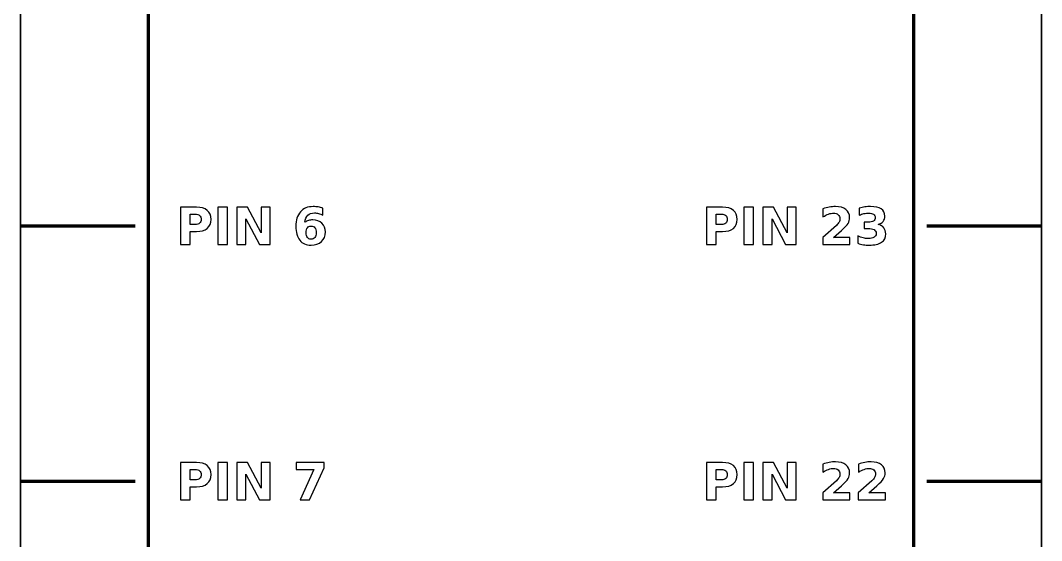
# Model space of a CAD drawing. Header units: centimetres. Extents: x -12.5 to -8.5, y -22.9 to -6.8.
# Drawn here: x -12.5 to -8.5, y -15.083 to -13.045 of the extents above; entities that cross this region are included whole.
import ezdxf

# ---------------------------------------------------------------- set-up
doc = ezdxf.new("R2010")
doc.units = ezdxf.units.CM
doc.header["$MEASUREMENT"] = 0
doc.layers.add('Layer 1', color=7, linetype='Continuous')

msp = doc.modelspace()

# ---------------------------------------------------------------- linework, layer by layer
at = {"layer": 'Layer 1', "color": 7, "lineweight": 35}
msp.add_open_spline([(-12.5, -6.85), (-12.5, -6.85), (-8.5, -6.85), (-8.5, -6.85), (-8.5, -6.85), (-8.5, -6.85), (-8.5, -22.85), (-8.5, -22.85), (-8.5, -22.85), (-8.5, -22.85), (-12.5, -22.85), (-12.5, -22.85), (-12.5, -22.85), (-12.5, -22.85), (-12.5, -6.85), (-12.5, -6.85)], degree=3, knots=[0, 0, 0, 0, 0.25, 0.25, 0.25, 0.25, 0.5, 0.5, 0.5, 0.5, 0.75, 0.75, 0.75, 0.75, 1, 1, 1, 1], dxfattribs=at)
at = {"layer": 'Layer 1', "color": 250, "lineweight": 100}
msp.add_open_spline([(-12, -8.6), (-12, -8.6), (-9, -8.6), (-9, -8.6), (-9, -8.6), (-9, -8.6), (-9, -22), (-9, -22), (-9, -22), (-9, -22), (-12, -22), (-12, -22), (-12, -22), (-12, -22), (-12, -8.6), (-12, -8.6)], degree=3, knots=[0, 0, 0, 0, 0.25, 0.25, 0.25, 0.25, 0.5, 0.5, 0.5, 0.5, 0.75, 0.75, 0.75, 0.75, 1, 1, 1, 1], dxfattribs=at)
at = {"layer": 'Layer 1', "color": 250}
for points, knots in [([(-11.8733, -13.7771), (-11.8733, -13.7771), (-11.8109, -13.7771), (-11.8109, -13.7771), (-11.8109, -13.7771), (-11.79234, -13.7771), (-11.7781, -13.78123), (-11.76817, -13.78947), (-11.76817, -13.78947), (-11.75824, -13.7977), (-11.75327, -13.80943), (-11.75327, -13.82467), (-11.75327, -13.82467), (-11.75327, -13.83993), (-11.75824, -13.8517), (-11.76817, -13.85993), (-11.76817, -13.85993), (-11.7781, -13.86817), (-11.79234, -13.8723), (-11.8109, -13.8723), (-11.8109, -13.8723), (-11.8109, -13.8723), (-11.8357, -13.8723), (-11.8357, -13.8723), (-11.8357, -13.8723), (-11.8357, -13.8723), (-11.8357, -13.9229), (-11.8357, -13.9229), (-11.8357, -13.9229), (-11.8357, -13.9229), (-11.8733, -13.9229), (-11.8733, -13.9229), (-11.8733, -13.9229), (-11.8733, -13.9229), (-11.8733, -13.7771), (-11.8733, -13.7771)], [0, 0, 0, 0, 0.1111111, 0.1111111, 0.1111111, 0.1111111, 0.2222222, 0.2222222, 0.2222222, 0.2222222, 0.3333333, 0.3333333, 0.3333333, 0.3333333, 0.4444444, 0.4444444, 0.4444444, 0.4444444, 0.5555556, 0.5555556, 0.5555556, 0.5555556, 0.6666667, 0.6666667, 0.6666667, 0.6666667, 0.7777778, 0.7777778, 0.7777778, 0.7777778, 0.8888889, 0.8888889, 0.8888889, 0.8888889, 1, 1, 1, 1]), ([(-11.72673, -13.7771), (-11.72673, -13.7771), (-11.68913, -13.7771), (-11.68913, -13.7771), (-11.68913, -13.7771), (-11.68913, -13.7771), (-11.68913, -13.9229), (-11.68913, -13.9229), (-11.68913, -13.9229), (-11.68913, -13.9229), (-11.72673, -13.9229), (-11.72673, -13.9229), (-11.72673, -13.9229), (-11.72673, -13.9229), (-11.72673, -13.7771), (-11.72673, -13.7771)], [0, 0, 0, 0, 0.25, 0.25, 0.25, 0.25, 0.5, 0.5, 0.5, 0.5, 0.75, 0.75, 0.75, 0.75, 1, 1, 1, 1]), ([(-11.65233, -13.7771), (-11.65233, -13.7771), (-11.61033, -13.7771), (-11.61033, -13.7771), (-11.61033, -13.7771), (-11.61033, -13.7771), (-11.5573, -13.8771), (-11.5573, -13.8771), (-11.5573, -13.8771), (-11.5573, -13.8771), (-11.5573, -13.7771), (-11.5573, -13.7771), (-11.5573, -13.7771), (-11.5573, -13.7771), (-11.52167, -13.7771), (-11.52167, -13.7771), (-11.52167, -13.7771), (-11.52167, -13.7771), (-11.52167, -13.9229), (-11.52167, -13.9229), (-11.52167, -13.9229), (-11.52167, -13.9229), (-11.56367, -13.9229), (-11.56367, -13.9229), (-11.56367, -13.9229), (-11.56367, -13.9229), (-11.6167, -13.8229), (-11.6167, -13.8229), (-11.6167, -13.8229), (-11.6167, -13.8229), (-11.6167, -13.9229), (-11.6167, -13.9229), (-11.6167, -13.9229), (-11.6167, -13.9229), (-11.65233, -13.9229), (-11.65233, -13.9229), (-11.65233, -13.9229), (-11.65233, -13.9229), (-11.65233, -13.7771), (-11.65233, -13.7771)], [0, 0, 0, 0, 0.1, 0.1, 0.1, 0.1, 0.2, 0.2, 0.2, 0.2, 0.3, 0.3, 0.3, 0.3, 0.4, 0.4, 0.4, 0.4, 0.5, 0.5, 0.5, 0.5, 0.6, 0.6, 0.6, 0.6, 0.7, 0.7, 0.7, 0.7, 0.8, 0.8, 0.8, 0.8, 0.9, 0.9, 0.9, 0.9, 1, 1, 1, 1]), ([(-11.31487, -13.7809), (-11.31487, -13.7809), (-11.31487, -13.80787), (-11.31487, -13.80787), (-11.31487, -13.80787), (-11.32107, -13.80493), (-11.32687, -13.80277), (-11.33233, -13.80137), (-11.33233, -13.80137), (-11.3378, -13.79997), (-11.34317, -13.79927), (-11.34837, -13.79927), (-11.34837, -13.79927), (-11.35957, -13.79927), (-11.36827, -13.80237), (-11.37453, -13.8086), (-11.37453, -13.8086), (-11.38077, -13.8148), (-11.38443, -13.82403), (-11.38547, -13.83627), (-11.38547, -13.83627), (-11.38117, -13.8331), (-11.3765, -13.8307), (-11.3715, -13.8291), (-11.3715, -13.8291), (-11.3665, -13.8275), (-11.36103, -13.8267), (-11.3551, -13.8267), (-11.3551, -13.8267), (-11.3402, -13.8267), (-11.32817, -13.83107), (-11.31903, -13.8398), (-11.31903, -13.8398), (-11.30987, -13.8485), (-11.3053, -13.85993), (-11.3053, -13.87407), (-11.3053, -13.87407), (-11.3053, -13.8897), (-11.3104, -13.9022), (-11.32063, -13.91163), (-11.32063, -13.91163), (-11.33083, -13.92103), (-11.34457, -13.92573), (-11.36173, -13.92573), (-11.36173, -13.92573), (-11.38067, -13.92573), (-11.39533, -13.91933), (-11.40573, -13.90653), (-11.40573, -13.90653), (-11.4161, -13.89377), (-11.4213, -13.8756), (-11.4213, -13.8521), (-11.4213, -13.8521), (-11.4213, -13.82803), (-11.41523, -13.8091), (-11.4031, -13.79533), (-11.4031, -13.79533), (-11.39093, -13.78157), (-11.3743, -13.77467), (-11.35313, -13.77467), (-11.35313, -13.77467), (-11.34643, -13.77467), (-11.33993, -13.7752), (-11.3336, -13.77623), (-11.3336, -13.77623), (-11.3273, -13.77727), (-11.32107, -13.77883), (-11.31487, -13.7809)], [0, 0, 0, 0, 0.0588235, 0.0588235, 0.0588235, 0.0588235, 0.1176471, 0.1176471, 0.1176471, 0.1176471, 0.1764706, 0.1764706, 0.1764706, 0.1764706, 0.2352941, 0.2352941, 0.2352941, 0.2352941, 0.2941176, 0.2941176, 0.2941176, 0.2941176, 0.3529412, 0.3529412, 0.3529412, 0.3529412, 0.4117647, 0.4117647, 0.4117647, 0.4117647, 0.4705882, 0.4705882, 0.4705882, 0.4705882, 0.5294118, 0.5294118, 0.5294118, 0.5294118, 0.5882353, 0.5882353, 0.5882353, 0.5882353, 0.6470588, 0.6470588, 0.6470588, 0.6470588, 0.7058824, 0.7058824, 0.7058824, 0.7058824, 0.7647059, 0.7647059, 0.7647059, 0.7647059, 0.8235294, 0.8235294, 0.8235294, 0.8235294, 0.8823529, 0.8823529, 0.8823529, 0.8823529, 0.9411765, 0.9411765, 0.9411765, 0.9411765, 1, 1, 1, 1]), ([(-9.81247, -13.7771), (-9.81247, -13.7771), (-9.75007, -13.7771), (-9.75007, -13.7771), (-9.75007, -13.7771), (-9.73151, -13.7771), (-9.71727, -13.78123), (-9.70734, -13.78947), (-9.70734, -13.78947), (-9.69741, -13.7977), (-9.69244, -13.80943), (-9.69244, -13.82467), (-9.69244, -13.82467), (-9.69244, -13.83993), (-9.69741, -13.8517), (-9.70734, -13.85993), (-9.70734, -13.85993), (-9.71727, -13.86817), (-9.73151, -13.8723), (-9.75007, -13.8723), (-9.75007, -13.8723), (-9.75007, -13.8723), (-9.77487, -13.8723), (-9.77487, -13.8723), (-9.77487, -13.8723), (-9.77487, -13.8723), (-9.77487, -13.9229), (-9.77487, -13.9229), (-9.77487, -13.9229), (-9.77487, -13.9229), (-9.81247, -13.9229), (-9.81247, -13.9229), (-9.81247, -13.9229), (-9.81247, -13.9229), (-9.81247, -13.7771), (-9.81247, -13.7771)], [0, 0, 0, 0, 0.1111111, 0.1111111, 0.1111111, 0.1111111, 0.2222222, 0.2222222, 0.2222222, 0.2222222, 0.3333333, 0.3333333, 0.3333333, 0.3333333, 0.4444444, 0.4444444, 0.4444444, 0.4444444, 0.5555556, 0.5555556, 0.5555556, 0.5555556, 0.6666667, 0.6666667, 0.6666667, 0.6666667, 0.7777778, 0.7777778, 0.7777778, 0.7777778, 0.8888889, 0.8888889, 0.8888889, 0.8888889, 1, 1, 1, 1]), ([(-9.6659, -13.7771), (-9.6659, -13.7771), (-9.6283, -13.7771), (-9.6283, -13.7771), (-9.6283, -13.7771), (-9.6283, -13.7771), (-9.6283, -13.9229), (-9.6283, -13.9229), (-9.6283, -13.9229), (-9.6283, -13.9229), (-9.6659, -13.9229), (-9.6659, -13.9229), (-9.6659, -13.9229), (-9.6659, -13.9229), (-9.6659, -13.7771), (-9.6659, -13.7771)], [0, 0, 0, 0, 0.25, 0.25, 0.25, 0.25, 0.5, 0.5, 0.5, 0.5, 0.75, 0.75, 0.75, 0.75, 1, 1, 1, 1]), ([(-9.5915, -13.7771), (-9.5915, -13.7771), (-9.5495, -13.7771), (-9.5495, -13.7771), (-9.5495, -13.7771), (-9.5495, -13.7771), (-9.49647, -13.8771), (-9.49647, -13.8771), (-9.49647, -13.8771), (-9.49647, -13.8771), (-9.49647, -13.7771), (-9.49647, -13.7771), (-9.49647, -13.7771), (-9.49647, -13.7771), (-9.46084, -13.7771), (-9.46084, -13.7771), (-9.46084, -13.7771), (-9.46084, -13.7771), (-9.46084, -13.9229), (-9.46084, -13.9229), (-9.46084, -13.9229), (-9.46084, -13.9229), (-9.50284, -13.9229), (-9.50284, -13.9229), (-9.50284, -13.9229), (-9.50284, -13.9229), (-9.55587, -13.8229), (-9.55587, -13.8229), (-9.55587, -13.8229), (-9.55587, -13.8229), (-9.55587, -13.9229), (-9.55587, -13.9229), (-9.55587, -13.9229), (-9.55587, -13.9229), (-9.5915, -13.9229), (-9.5915, -13.9229), (-9.5915, -13.9229), (-9.5915, -13.9229), (-9.5915, -13.7771), (-9.5915, -13.7771)], [0, 0, 0, 0, 0.1, 0.1, 0.1, 0.1, 0.2, 0.2, 0.2, 0.2, 0.3, 0.3, 0.3, 0.3, 0.4, 0.4, 0.4, 0.4, 0.5, 0.5, 0.5, 0.5, 0.6, 0.6, 0.6, 0.6, 0.7, 0.7, 0.7, 0.7, 0.8, 0.8, 0.8, 0.8, 0.9, 0.9, 0.9, 0.9, 1, 1, 1, 1]), ([(-9.31524, -13.89527), (-9.31524, -13.89527), (-9.25107, -13.89527), (-9.25107, -13.89527), (-9.25107, -13.89527), (-9.25107, -13.89527), (-9.25107, -13.9229), (-9.25107, -13.9229), (-9.25107, -13.9229), (-9.25107, -13.9229), (-9.35704, -13.9229), (-9.35704, -13.9229), (-9.35704, -13.9229), (-9.35704, -13.9229), (-9.35704, -13.89527), (-9.35704, -13.89527), (-9.35704, -13.89527), (-9.35704, -13.89527), (-9.3038, -13.8483), (-9.3038, -13.8483), (-9.3038, -13.8483), (-9.29904, -13.844), (-9.29554, -13.8398), (-9.29327, -13.8357), (-9.29327, -13.8357), (-9.29097, -13.8316), (-9.28984, -13.82733), (-9.28984, -13.8229), (-9.28984, -13.8229), (-9.28984, -13.81607), (-9.29214, -13.81057), (-9.29674, -13.8064), (-9.29674, -13.8064), (-9.3013, -13.80223), (-9.3074, -13.80017), (-9.31504, -13.80017), (-9.31504, -13.80017), (-9.3209, -13.80017), (-9.3273, -13.80143), (-9.33427, -13.80393), (-9.33427, -13.80393), (-9.34124, -13.80643), (-9.3487, -13.81017), (-9.35664, -13.8151), (-9.35664, -13.8151), (-9.35664, -13.8151), (-9.35664, -13.78307), (-9.35664, -13.78307), (-9.35664, -13.78307), (-9.34817, -13.78027), (-9.3398, -13.77813), (-9.33154, -13.77667), (-9.33154, -13.77667), (-9.32327, -13.7752), (-9.31517, -13.77447), (-9.3072, -13.77447), (-9.3072, -13.77447), (-9.28977, -13.77447), (-9.2762, -13.7783), (-9.26654, -13.786), (-9.26654, -13.786), (-9.25687, -13.79367), (-9.25204, -13.80437), (-9.25204, -13.81813), (-9.25204, -13.81813), (-9.25204, -13.82607), (-9.2541, -13.83347), (-9.2582, -13.84033), (-9.2582, -13.84033), (-9.2623, -13.8472), (-9.27094, -13.8564), (-9.28407, -13.86793), (-9.28407, -13.86793), (-9.28407, -13.86793), (-9.31524, -13.89527), (-9.31524, -13.89527)], [0, 0, 0, 0, 0.0526316, 0.0526316, 0.0526316, 0.0526316, 0.1052632, 0.1052632, 0.1052632, 0.1052632, 0.1578947, 0.1578947, 0.1578947, 0.1578947, 0.2105263, 0.2105263, 0.2105263, 0.2105263, 0.2631579, 0.2631579, 0.2631579, 0.2631579, 0.3157895, 0.3157895, 0.3157895, 0.3157895, 0.3684211, 0.3684211, 0.3684211, 0.3684211, 0.4210526, 0.4210526, 0.4210526, 0.4210526, 0.4736842, 0.4736842, 0.4736842, 0.4736842, 0.5263158, 0.5263158, 0.5263158, 0.5263158, 0.5789474, 0.5789474, 0.5789474, 0.5789474, 0.6315789, 0.6315789, 0.6315789, 0.6315789, 0.6842105, 0.6842105, 0.6842105, 0.6842105, 0.7368421, 0.7368421, 0.7368421, 0.7368421, 0.7894737, 0.7894737, 0.7894737, 0.7894737, 0.8421053, 0.8421053, 0.8421053, 0.8421053, 0.8947368, 0.8947368, 0.8947368, 0.8947368, 0.9473684, 0.9473684, 0.9473684, 0.9473684, 1, 1, 1, 1]), ([(-9.14053, -13.84427), (-9.13073, -13.8468), (-9.12323, -13.85123), (-9.11813, -13.8575), (-9.11813, -13.8575), (-9.11303, -13.8638), (-9.11047, -13.87177), (-9.11047, -13.88147), (-9.11047, -13.88147), (-9.11047, -13.89593), (-9.116, -13.90693), (-9.12707, -13.91447), (-9.12707, -13.91447), (-9.13813, -13.92197), (-9.15427, -13.92573), (-9.1755, -13.92573), (-9.1755, -13.92573), (-9.183, -13.92573), (-9.1905, -13.92513), (-9.19803, -13.92393), (-9.19803, -13.92393), (-9.20553, -13.92273), (-9.21297, -13.9209), (-9.22033, -13.9185), (-9.22033, -13.9185), (-9.22033, -13.9185), (-9.22033, -13.8895), (-9.22033, -13.8895), (-9.22033, -13.8895), (-9.2133, -13.893), (-9.20633, -13.89567), (-9.1994, -13.89747), (-9.1994, -13.89747), (-9.19247, -13.89923), (-9.18563, -13.90013), (-9.17893, -13.90013), (-9.17893, -13.90013), (-9.16897, -13.90013), (-9.16133, -13.8984), (-9.15603, -13.89497), (-9.15603, -13.89497), (-9.15073, -13.8915), (-9.14807, -13.88657), (-9.14807, -13.8801), (-9.14807, -13.8801), (-9.14807, -13.87347), (-9.1508, -13.86843), (-9.15623, -13.86503), (-9.15623, -13.86503), (-9.16167, -13.8616), (-9.1697, -13.8599), (-9.1803, -13.8599), (-9.1803, -13.8599), (-9.1803, -13.8599), (-9.19533, -13.8599), (-9.19533, -13.8599), (-9.19533, -13.8599), (-9.19533, -13.8599), (-9.19533, -13.83567), (-9.19533, -13.83567), (-9.19533, -13.83567), (-9.19533, -13.83567), (-9.17953, -13.83567), (-9.17953, -13.83567), (-9.17953, -13.83567), (-9.17007, -13.83567), (-9.16307, -13.8342), (-9.15843, -13.83123), (-9.15843, -13.83123), (-9.1538, -13.82827), (-9.1515, -13.82377), (-9.1515, -13.81773), (-9.1515, -13.81773), (-9.1515, -13.81213), (-9.15373, -13.8078), (-9.15823, -13.80477), (-9.15823, -13.80477), (-9.16273, -13.8017), (-9.16907, -13.80017), (-9.17727, -13.80017), (-9.17727, -13.80017), (-9.18333, -13.80017), (-9.18943, -13.80083), (-9.19563, -13.8022), (-9.19563, -13.8022), (-9.2018, -13.80357), (-9.20793, -13.8056), (-9.21407, -13.80827), (-9.21407, -13.80827), (-9.21407, -13.80827), (-9.21407, -13.78073), (-9.21407, -13.78073), (-9.21407, -13.78073), (-9.20663, -13.77863), (-9.1993, -13.77707), (-9.192, -13.77603), (-9.192, -13.77603), (-9.1847, -13.775), (-9.17757, -13.77447), (-9.17053, -13.77447), (-9.17053, -13.77447), (-9.1516, -13.77447), (-9.1374, -13.77757), (-9.128, -13.7838), (-9.128, -13.7838), (-9.1186, -13.79), (-9.1139, -13.79937), (-9.1139, -13.81187), (-9.1139, -13.81187), (-9.1139, -13.82037), (-9.11613, -13.82737), (-9.12063, -13.8328), (-9.12063, -13.8328), (-9.12513, -13.83823), (-9.13177, -13.84207), (-9.14053, -13.84427)], [0, 0, 0, 0, 0.0344828, 0.0344828, 0.0344828, 0.0344828, 0.0689655, 0.0689655, 0.0689655, 0.0689655, 0.1034483, 0.1034483, 0.1034483, 0.1034483, 0.137931, 0.137931, 0.137931, 0.137931, 0.1724138, 0.1724138, 0.1724138, 0.1724138, 0.2068966, 0.2068966, 0.2068966, 0.2068966, 0.2413793, 0.2413793, 0.2413793, 0.2413793, 0.2758621, 0.2758621, 0.2758621, 0.2758621, 0.3103448, 0.3103448, 0.3103448, 0.3103448, 0.3448276, 0.3448276, 0.3448276, 0.3448276, 0.3793103, 0.3793103, 0.3793103, 0.3793103, 0.4137931, 0.4137931, 0.4137931, 0.4137931, 0.4482759, 0.4482759, 0.4482759, 0.4482759, 0.4827586, 0.4827586, 0.4827586, 0.4827586, 0.5172414, 0.5172414, 0.5172414, 0.5172414, 0.5517241, 0.5517241, 0.5517241, 0.5517241, 0.5862069, 0.5862069, 0.5862069, 0.5862069, 0.6206897, 0.6206897, 0.6206897, 0.6206897, 0.6551724, 0.6551724, 0.6551724, 0.6551724, 0.6896552, 0.6896552, 0.6896552, 0.6896552, 0.7241379, 0.7241379, 0.7241379, 0.7241379, 0.7586207, 0.7586207, 0.7586207, 0.7586207, 0.7931034, 0.7931034, 0.7931034, 0.7931034, 0.8275862, 0.8275862, 0.8275862, 0.8275862, 0.862069, 0.862069, 0.862069, 0.862069, 0.8965517, 0.8965517, 0.8965517, 0.8965517, 0.9310345, 0.9310345, 0.9310345, 0.9310345, 0.9655172, 0.9655172, 0.9655172, 0.9655172, 1, 1, 1, 1]), ([(-11.8357, -13.80433), (-11.8357, -13.80433), (-11.8357, -13.84507), (-11.8357, -13.84507), (-11.8357, -13.84507), (-11.8357, -13.84507), (-11.8149, -13.84507), (-11.8149, -13.84507), (-11.8149, -13.84507), (-11.8076, -13.84507), (-11.80197, -13.8433), (-11.798, -13.83973), (-11.798, -13.83973), (-11.79404, -13.8362), (-11.79204, -13.83117), (-11.79204, -13.82467), (-11.79204, -13.82467), (-11.79204, -13.81813), (-11.79404, -13.81313), (-11.798, -13.8096), (-11.798, -13.8096), (-11.80197, -13.8061), (-11.8076, -13.80433), (-11.8149, -13.80433), (-11.8149, -13.80433), (-11.8149, -13.80433), (-11.8357, -13.80433), (-11.8357, -13.80433)], [0, 0, 0, 0, 0.1428571, 0.1428571, 0.1428571, 0.1428571, 0.2857143, 0.2857143, 0.2857143, 0.2857143, 0.4285714, 0.4285714, 0.4285714, 0.4285714, 0.5714286, 0.5714286, 0.5714286, 0.5714286, 0.7142857, 0.7142857, 0.7142857, 0.7142857, 0.8571429, 0.8571429, 0.8571429, 0.8571429, 1, 1, 1, 1]), ([(-9.77487, -13.80433), (-9.77487, -13.80433), (-9.77487, -13.84507), (-9.77487, -13.84507), (-9.77487, -13.84507), (-9.77487, -13.84507), (-9.75407, -13.84507), (-9.75407, -13.84507), (-9.75407, -13.84507), (-9.74677, -13.84507), (-9.74114, -13.8433), (-9.73717, -13.83973), (-9.73717, -13.83973), (-9.73321, -13.8362), (-9.73121, -13.83117), (-9.73121, -13.82467), (-9.73121, -13.82467), (-9.73121, -13.81813), (-9.73321, -13.81313), (-9.73717, -13.8096), (-9.73717, -13.8096), (-9.74114, -13.8061), (-9.74677, -13.80433), (-9.75407, -13.80433), (-9.75407, -13.80433), (-9.75407, -13.80433), (-9.77487, -13.80433), (-9.77487, -13.80433)], [0, 0, 0, 0, 0.1428571, 0.1428571, 0.1428571, 0.1428571, 0.2857143, 0.2857143, 0.2857143, 0.2857143, 0.4285714, 0.4285714, 0.4285714, 0.4285714, 0.5714286, 0.5714286, 0.5714286, 0.5714286, 0.7142857, 0.7142857, 0.7142857, 0.7142857, 0.8571429, 0.8571429, 0.8571429, 0.8571429, 1, 1, 1, 1]), ([(-11.36133, -13.85093), (-11.36793, -13.85093), (-11.37287, -13.85307), (-11.37613, -13.85733), (-11.37613, -13.85733), (-11.37943, -13.8616), (-11.38107, -13.868), (-11.38107, -13.8765), (-11.38107, -13.8765), (-11.38107, -13.88503), (-11.37943, -13.89143), (-11.37613, -13.8957), (-11.37613, -13.8957), (-11.37287, -13.89997), (-11.36793, -13.9021), (-11.36133, -13.9021), (-11.36133, -13.9021), (-11.3547, -13.9021), (-11.34973, -13.89997), (-11.34647, -13.8957), (-11.34647, -13.8957), (-11.34317, -13.89143), (-11.34153, -13.88503), (-11.34153, -13.8765), (-11.34153, -13.8765), (-11.34153, -13.868), (-11.34317, -13.8616), (-11.34647, -13.85733), (-11.34647, -13.85733), (-11.34973, -13.85307), (-11.3547, -13.85093), (-11.36133, -13.85093)], [0, 0, 0, 0, 0.125, 0.125, 0.125, 0.125, 0.25, 0.25, 0.25, 0.25, 0.375, 0.375, 0.375, 0.375, 0.5, 0.5, 0.5, 0.5, 0.625, 0.625, 0.625, 0.625, 0.75, 0.75, 0.75, 0.75, 0.875, 0.875, 0.875, 0.875, 1, 1, 1, 1]), ([(-11.8733, -14.7771), (-11.8733, -14.7771), (-11.8109, -14.7771), (-11.8109, -14.7771), (-11.8109, -14.7771), (-11.79234, -14.7771), (-11.7781, -14.78123), (-11.76817, -14.78947), (-11.76817, -14.78947), (-11.75824, -14.7977), (-11.75327, -14.80943), (-11.75327, -14.82467), (-11.75327, -14.82467), (-11.75327, -14.83993), (-11.75824, -14.8517), (-11.76817, -14.85993), (-11.76817, -14.85993), (-11.7781, -14.86817), (-11.79234, -14.8723), (-11.8109, -14.8723), (-11.8109, -14.8723), (-11.8109, -14.8723), (-11.8357, -14.8723), (-11.8357, -14.8723), (-11.8357, -14.8723), (-11.8357, -14.8723), (-11.8357, -14.9229), (-11.8357, -14.9229), (-11.8357, -14.9229), (-11.8357, -14.9229), (-11.8733, -14.9229), (-11.8733, -14.9229), (-11.8733, -14.9229), (-11.8733, -14.9229), (-11.8733, -14.7771), (-11.8733, -14.7771)], [0, 0, 0, 0, 0.1111111, 0.1111111, 0.1111111, 0.1111111, 0.2222222, 0.2222222, 0.2222222, 0.2222222, 0.3333333, 0.3333333, 0.3333333, 0.3333333, 0.4444444, 0.4444444, 0.4444444, 0.4444444, 0.5555556, 0.5555556, 0.5555556, 0.5555556, 0.6666667, 0.6666667, 0.6666667, 0.6666667, 0.7777778, 0.7777778, 0.7777778, 0.7777778, 0.8888889, 0.8888889, 0.8888889, 0.8888889, 1, 1, 1, 1]), ([(-11.72673, -14.7771), (-11.72673, -14.7771), (-11.68913, -14.7771), (-11.68913, -14.7771), (-11.68913, -14.7771), (-11.68913, -14.7771), (-11.68913, -14.9229), (-11.68913, -14.9229), (-11.68913, -14.9229), (-11.68913, -14.9229), (-11.72673, -14.9229), (-11.72673, -14.9229), (-11.72673, -14.9229), (-11.72673, -14.9229), (-11.72673, -14.7771), (-11.72673, -14.7771)], [0, 0, 0, 0, 0.25, 0.25, 0.25, 0.25, 0.5, 0.5, 0.5, 0.5, 0.75, 0.75, 0.75, 0.75, 1, 1, 1, 1]), ([(-11.65233, -14.7771), (-11.65233, -14.7771), (-11.61033, -14.7771), (-11.61033, -14.7771), (-11.61033, -14.7771), (-11.61033, -14.7771), (-11.5573, -14.8771), (-11.5573, -14.8771), (-11.5573, -14.8771), (-11.5573, -14.8771), (-11.5573, -14.7771), (-11.5573, -14.7771), (-11.5573, -14.7771), (-11.5573, -14.7771), (-11.52167, -14.7771), (-11.52167, -14.7771), (-11.52167, -14.7771), (-11.52167, -14.7771), (-11.52167, -14.9229), (-11.52167, -14.9229), (-11.52167, -14.9229), (-11.52167, -14.9229), (-11.56367, -14.9229), (-11.56367, -14.9229), (-11.56367, -14.9229), (-11.56367, -14.9229), (-11.6167, -14.8229), (-11.6167, -14.8229), (-11.6167, -14.8229), (-11.6167, -14.8229), (-11.6167, -14.9229), (-11.6167, -14.9229), (-11.6167, -14.9229), (-11.6167, -14.9229), (-11.65233, -14.9229), (-11.65233, -14.9229), (-11.65233, -14.9229), (-11.65233, -14.9229), (-11.65233, -14.7771), (-11.65233, -14.7771)], [0, 0, 0, 0, 0.1, 0.1, 0.1, 0.1, 0.2, 0.2, 0.2, 0.2, 0.3, 0.3, 0.3, 0.3, 0.4, 0.4, 0.4, 0.4, 0.5, 0.5, 0.5, 0.5, 0.6, 0.6, 0.6, 0.6, 0.7, 0.7, 0.7, 0.7, 0.8, 0.8, 0.8, 0.8, 0.9, 0.9, 0.9, 0.9, 1, 1, 1, 1]), ([(-11.42033, -14.7771), (-11.42033, -14.7771), (-11.31047, -14.7771), (-11.31047, -14.7771), (-11.31047, -14.7771), (-11.31047, -14.7771), (-11.31047, -14.7983), (-11.31047, -14.7983), (-11.31047, -14.7983), (-11.31047, -14.7983), (-11.3673, -14.9229), (-11.3673, -14.9229), (-11.3673, -14.9229), (-11.3673, -14.9229), (-11.40393, -14.9229), (-11.40393, -14.9229), (-11.40393, -14.9229), (-11.40393, -14.9229), (-11.3501, -14.80473), (-11.3501, -14.80473), (-11.3501, -14.80473), (-11.3501, -14.80473), (-11.42033, -14.80473), (-11.42033, -14.80473), (-11.42033, -14.80473), (-11.42033, -14.80473), (-11.42033, -14.7771), (-11.42033, -14.7771)], [0, 0, 0, 0, 0.1428571, 0.1428571, 0.1428571, 0.1428571, 0.2857143, 0.2857143, 0.2857143, 0.2857143, 0.4285714, 0.4285714, 0.4285714, 0.4285714, 0.5714286, 0.5714286, 0.5714286, 0.5714286, 0.7142857, 0.7142857, 0.7142857, 0.7142857, 0.8571429, 0.8571429, 0.8571429, 0.8571429, 1, 1, 1, 1]), ([(-9.81247, -14.7771), (-9.81247, -14.7771), (-9.75007, -14.7771), (-9.75007, -14.7771), (-9.75007, -14.7771), (-9.73151, -14.7771), (-9.71727, -14.78123), (-9.70734, -14.78947), (-9.70734, -14.78947), (-9.69741, -14.7977), (-9.69244, -14.80943), (-9.69244, -14.82467), (-9.69244, -14.82467), (-9.69244, -14.83993), (-9.69741, -14.8517), (-9.70734, -14.85993), (-9.70734, -14.85993), (-9.71727, -14.86817), (-9.73151, -14.8723), (-9.75007, -14.8723), (-9.75007, -14.8723), (-9.75007, -14.8723), (-9.77487, -14.8723), (-9.77487, -14.8723), (-9.77487, -14.8723), (-9.77487, -14.8723), (-9.77487, -14.9229), (-9.77487, -14.9229), (-9.77487, -14.9229), (-9.77487, -14.9229), (-9.81247, -14.9229), (-9.81247, -14.9229), (-9.81247, -14.9229), (-9.81247, -14.9229), (-9.81247, -14.7771), (-9.81247, -14.7771)], [0, 0, 0, 0, 0.1111111, 0.1111111, 0.1111111, 0.1111111, 0.2222222, 0.2222222, 0.2222222, 0.2222222, 0.3333333, 0.3333333, 0.3333333, 0.3333333, 0.4444444, 0.4444444, 0.4444444, 0.4444444, 0.5555556, 0.5555556, 0.5555556, 0.5555556, 0.6666667, 0.6666667, 0.6666667, 0.6666667, 0.7777778, 0.7777778, 0.7777778, 0.7777778, 0.8888889, 0.8888889, 0.8888889, 0.8888889, 1, 1, 1, 1]), ([(-9.6659, -14.7771), (-9.6659, -14.7771), (-9.6283, -14.7771), (-9.6283, -14.7771), (-9.6283, -14.7771), (-9.6283, -14.7771), (-9.6283, -14.9229), (-9.6283, -14.9229), (-9.6283, -14.9229), (-9.6283, -14.9229), (-9.6659, -14.9229), (-9.6659, -14.9229), (-9.6659, -14.9229), (-9.6659, -14.9229), (-9.6659, -14.7771), (-9.6659, -14.7771)], [0, 0, 0, 0, 0.25, 0.25, 0.25, 0.25, 0.5, 0.5, 0.5, 0.5, 0.75, 0.75, 0.75, 0.75, 1, 1, 1, 1]), ([(-9.5915, -14.7771), (-9.5915, -14.7771), (-9.5495, -14.7771), (-9.5495, -14.7771), (-9.5495, -14.7771), (-9.5495, -14.7771), (-9.49647, -14.8771), (-9.49647, -14.8771), (-9.49647, -14.8771), (-9.49647, -14.8771), (-9.49647, -14.7771), (-9.49647, -14.7771), (-9.49647, -14.7771), (-9.49647, -14.7771), (-9.46084, -14.7771), (-9.46084, -14.7771), (-9.46084, -14.7771), (-9.46084, -14.7771), (-9.46084, -14.9229), (-9.46084, -14.9229), (-9.46084, -14.9229), (-9.46084, -14.9229), (-9.50284, -14.9229), (-9.50284, -14.9229), (-9.50284, -14.9229), (-9.50284, -14.9229), (-9.55587, -14.8229), (-9.55587, -14.8229), (-9.55587, -14.8229), (-9.55587, -14.8229), (-9.55587, -14.9229), (-9.55587, -14.9229), (-9.55587, -14.9229), (-9.55587, -14.9229), (-9.5915, -14.9229), (-9.5915, -14.9229), (-9.5915, -14.9229), (-9.5915, -14.9229), (-9.5915, -14.7771), (-9.5915, -14.7771)], [0, 0, 0, 0, 0.1, 0.1, 0.1, 0.1, 0.2, 0.2, 0.2, 0.2, 0.3, 0.3, 0.3, 0.3, 0.4, 0.4, 0.4, 0.4, 0.5, 0.5, 0.5, 0.5, 0.6, 0.6, 0.6, 0.6, 0.7, 0.7, 0.7, 0.7, 0.8, 0.8, 0.8, 0.8, 0.9, 0.9, 0.9, 0.9, 1, 1, 1, 1]), ([(-9.31524, -14.89527), (-9.31524, -14.89527), (-9.25107, -14.89527), (-9.25107, -14.89527), (-9.25107, -14.89527), (-9.25107, -14.89527), (-9.25107, -14.9229), (-9.25107, -14.9229), (-9.25107, -14.9229), (-9.25107, -14.9229), (-9.35704, -14.9229), (-9.35704, -14.9229), (-9.35704, -14.9229), (-9.35704, -14.9229), (-9.35704, -14.89527), (-9.35704, -14.89527), (-9.35704, -14.89527), (-9.35704, -14.89527), (-9.3038, -14.8483), (-9.3038, -14.8483), (-9.3038, -14.8483), (-9.29904, -14.844), (-9.29554, -14.8398), (-9.29327, -14.8357), (-9.29327, -14.8357), (-9.29097, -14.8316), (-9.28984, -14.82733), (-9.28984, -14.8229), (-9.28984, -14.8229), (-9.28984, -14.81607), (-9.29214, -14.81057), (-9.29674, -14.8064), (-9.29674, -14.8064), (-9.3013, -14.80223), (-9.3074, -14.80017), (-9.31504, -14.80017), (-9.31504, -14.80017), (-9.3209, -14.80017), (-9.3273, -14.80143), (-9.33427, -14.80393), (-9.33427, -14.80393), (-9.34124, -14.80643), (-9.3487, -14.81017), (-9.35664, -14.8151), (-9.35664, -14.8151), (-9.35664, -14.8151), (-9.35664, -14.78307), (-9.35664, -14.78307), (-9.35664, -14.78307), (-9.34817, -14.78027), (-9.3398, -14.77813), (-9.33154, -14.77667), (-9.33154, -14.77667), (-9.32327, -14.7752), (-9.31517, -14.77447), (-9.3072, -14.77447), (-9.3072, -14.77447), (-9.28977, -14.77447), (-9.2762, -14.7783), (-9.26654, -14.786), (-9.26654, -14.786), (-9.25687, -14.79367), (-9.25204, -14.80437), (-9.25204, -14.81813), (-9.25204, -14.81813), (-9.25204, -14.82607), (-9.2541, -14.83347), (-9.2582, -14.84033), (-9.2582, -14.84033), (-9.2623, -14.8472), (-9.27094, -14.8564), (-9.28407, -14.86793), (-9.28407, -14.86793), (-9.28407, -14.86793), (-9.31524, -14.89527), (-9.31524, -14.89527)], [0, 0, 0, 0, 0.0526316, 0.0526316, 0.0526316, 0.0526316, 0.1052632, 0.1052632, 0.1052632, 0.1052632, 0.1578947, 0.1578947, 0.1578947, 0.1578947, 0.2105263, 0.2105263, 0.2105263, 0.2105263, 0.2631579, 0.2631579, 0.2631579, 0.2631579, 0.3157895, 0.3157895, 0.3157895, 0.3157895, 0.3684211, 0.3684211, 0.3684211, 0.3684211, 0.4210526, 0.4210526, 0.4210526, 0.4210526, 0.4736842, 0.4736842, 0.4736842, 0.4736842, 0.5263158, 0.5263158, 0.5263158, 0.5263158, 0.5789474, 0.5789474, 0.5789474, 0.5789474, 0.6315789, 0.6315789, 0.6315789, 0.6315789, 0.6842105, 0.6842105, 0.6842105, 0.6842105, 0.7368421, 0.7368421, 0.7368421, 0.7368421, 0.7894737, 0.7894737, 0.7894737, 0.7894737, 0.8421053, 0.8421053, 0.8421053, 0.8421053, 0.8947368, 0.8947368, 0.8947368, 0.8947368, 0.9473684, 0.9473684, 0.9473684, 0.9473684, 1, 1, 1, 1]), ([(-9.17607, -14.89527), (-9.17607, -14.89527), (-9.1119, -14.89527), (-9.1119, -14.89527), (-9.1119, -14.89527), (-9.1119, -14.89527), (-9.1119, -14.9229), (-9.1119, -14.9229), (-9.1119, -14.9229), (-9.1119, -14.9229), (-9.21787, -14.9229), (-9.21787, -14.9229), (-9.21787, -14.9229), (-9.21787, -14.9229), (-9.21787, -14.89527), (-9.21787, -14.89527), (-9.21787, -14.89527), (-9.21787, -14.89527), (-9.16463, -14.8483), (-9.16463, -14.8483), (-9.16463, -14.8483), (-9.15987, -14.844), (-9.15637, -14.8398), (-9.1541, -14.8357), (-9.1541, -14.8357), (-9.1518, -14.8316), (-9.15067, -14.82733), (-9.15067, -14.8229), (-9.15067, -14.8229), (-9.15067, -14.81607), (-9.15297, -14.81057), (-9.15757, -14.8064), (-9.15757, -14.8064), (-9.16213, -14.80223), (-9.16823, -14.80017), (-9.17587, -14.80017), (-9.17587, -14.80017), (-9.18173, -14.80017), (-9.18813, -14.80143), (-9.1951, -14.80393), (-9.1951, -14.80393), (-9.20207, -14.80643), (-9.20953, -14.81017), (-9.21747, -14.8151), (-9.21747, -14.8151), (-9.21747, -14.8151), (-9.21747, -14.78307), (-9.21747, -14.78307), (-9.21747, -14.78307), (-9.209, -14.78027), (-9.20063, -14.77813), (-9.19237, -14.77667), (-9.19237, -14.77667), (-9.1841, -14.7752), (-9.176, -14.77447), (-9.16803, -14.77447), (-9.16803, -14.77447), (-9.1506, -14.77447), (-9.13703, -14.7783), (-9.12737, -14.786), (-9.12737, -14.786), (-9.1177, -14.79367), (-9.11287, -14.80437), (-9.11287, -14.81813), (-9.11287, -14.81813), (-9.11287, -14.82607), (-9.11493, -14.83347), (-9.11903, -14.84033), (-9.11903, -14.84033), (-9.12313, -14.8472), (-9.13177, -14.8564), (-9.1449, -14.86793), (-9.1449, -14.86793), (-9.1449, -14.86793), (-9.17607, -14.89527), (-9.17607, -14.89527)], [0, 0, 0, 0, 0.0526316, 0.0526316, 0.0526316, 0.0526316, 0.1052632, 0.1052632, 0.1052632, 0.1052632, 0.1578947, 0.1578947, 0.1578947, 0.1578947, 0.2105263, 0.2105263, 0.2105263, 0.2105263, 0.2631579, 0.2631579, 0.2631579, 0.2631579, 0.3157895, 0.3157895, 0.3157895, 0.3157895, 0.3684211, 0.3684211, 0.3684211, 0.3684211, 0.4210526, 0.4210526, 0.4210526, 0.4210526, 0.4736842, 0.4736842, 0.4736842, 0.4736842, 0.5263158, 0.5263158, 0.5263158, 0.5263158, 0.5789474, 0.5789474, 0.5789474, 0.5789474, 0.6315789, 0.6315789, 0.6315789, 0.6315789, 0.6842105, 0.6842105, 0.6842105, 0.6842105, 0.7368421, 0.7368421, 0.7368421, 0.7368421, 0.7894737, 0.7894737, 0.7894737, 0.7894737, 0.8421053, 0.8421053, 0.8421053, 0.8421053, 0.8947368, 0.8947368, 0.8947368, 0.8947368, 0.9473684, 0.9473684, 0.9473684, 0.9473684, 1, 1, 1, 1]), ([(-11.8357, -14.80433), (-11.8357, -14.80433), (-11.8357, -14.84507), (-11.8357, -14.84507), (-11.8357, -14.84507), (-11.8357, -14.84507), (-11.8149, -14.84507), (-11.8149, -14.84507), (-11.8149, -14.84507), (-11.8076, -14.84507), (-11.80197, -14.8433), (-11.798, -14.83973), (-11.798, -14.83973), (-11.79404, -14.8362), (-11.79204, -14.83117), (-11.79204, -14.82467), (-11.79204, -14.82467), (-11.79204, -14.81813), (-11.79404, -14.81313), (-11.798, -14.8096), (-11.798, -14.8096), (-11.80197, -14.8061), (-11.8076, -14.80433), (-11.8149, -14.80433), (-11.8149, -14.80433), (-11.8149, -14.80433), (-11.8357, -14.80433), (-11.8357, -14.80433)], [0, 0, 0, 0, 0.1428571, 0.1428571, 0.1428571, 0.1428571, 0.2857143, 0.2857143, 0.2857143, 0.2857143, 0.4285714, 0.4285714, 0.4285714, 0.4285714, 0.5714286, 0.5714286, 0.5714286, 0.5714286, 0.7142857, 0.7142857, 0.7142857, 0.7142857, 0.8571429, 0.8571429, 0.8571429, 0.8571429, 1, 1, 1, 1]), ([(-9.77487, -14.80433), (-9.77487, -14.80433), (-9.77487, -14.84507), (-9.77487, -14.84507), (-9.77487, -14.84507), (-9.77487, -14.84507), (-9.75407, -14.84507), (-9.75407, -14.84507), (-9.75407, -14.84507), (-9.74677, -14.84507), (-9.74114, -14.8433), (-9.73717, -14.83973), (-9.73717, -14.83973), (-9.73321, -14.8362), (-9.73121, -14.83117), (-9.73121, -14.82467), (-9.73121, -14.82467), (-9.73121, -14.81813), (-9.73321, -14.81313), (-9.73717, -14.8096), (-9.73717, -14.8096), (-9.74114, -14.8061), (-9.74677, -14.80433), (-9.75407, -14.80433), (-9.75407, -14.80433), (-9.75407, -14.80433), (-9.77487, -14.80433), (-9.77487, -14.80433)], [0, 0, 0, 0, 0.1428571, 0.1428571, 0.1428571, 0.1428571, 0.2857143, 0.2857143, 0.2857143, 0.2857143, 0.4285714, 0.4285714, 0.4285714, 0.4285714, 0.5714286, 0.5714286, 0.5714286, 0.5714286, 0.7142857, 0.7142857, 0.7142857, 0.7142857, 0.8571429, 0.8571429, 0.8571429, 0.8571429, 1, 1, 1, 1])]:
    msp.add_open_spline(points, degree=3, knots=knots, dxfattribs=at)
at = {"layer": 'Layer 1', "color": 250, "lineweight": 106}
for points in [[(-12.5, -13.85), (-12.5, -13.85), (-12.05001, -13.84998), (-12.05001, -13.84998)], [(-8.95, -13.85), (-8.95, -13.85), (-8.50001, -13.84998), (-8.50001, -13.84998)], [(-12.5, -14.85), (-12.5, -14.85), (-12.05001, -14.84998), (-12.05001, -14.84998)], [(-8.95, -14.85), (-8.95, -14.85), (-8.50001, -14.84998), (-8.50001, -14.84998)]]:
    msp.add_open_spline(points, degree=3, dxfattribs=at)

doc.saveas('drawing.dxf')
